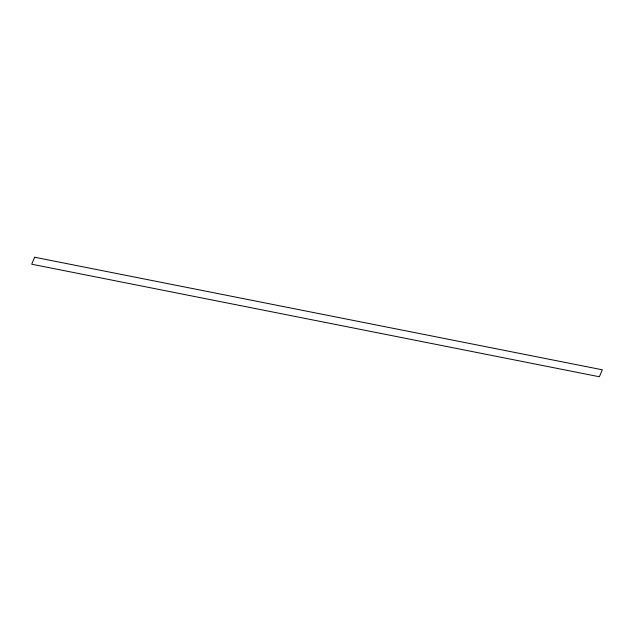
<?xml version="1.0" encoding="UTF-8"?>
<svg xmlns="http://www.w3.org/2000/svg" width="634" height="634" viewBox="0 0 634 634"><rect width="100%" height="100%" fill="white"/><g stroke="black" fill="none" stroke-linecap="round" stroke-linejoin="round"><path stroke-width="0.95" d="M34.632 257.238L31.7 264.212L599.368 376.762L602.3 369.788L34.632 257.238"/></g></svg>
